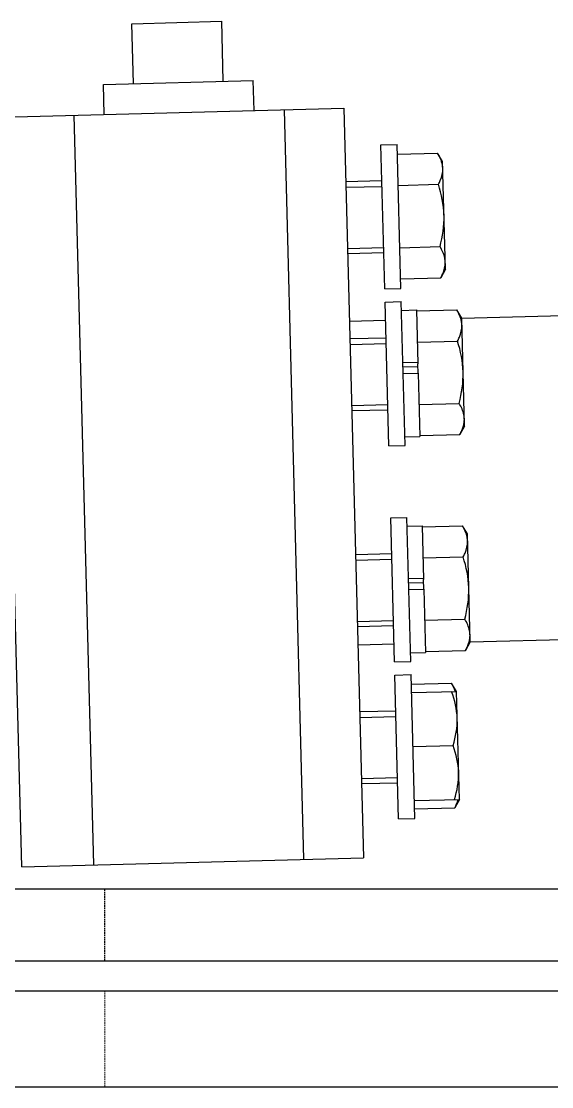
# Model space of a CAD drawing. Extents: x 59521 to 184406, y -1257 to 56672.
# Drawn here: x 86272.6 to 86361, y 15569.5 to 15747.1 of the extents above; entities that cross this region are included whole.
import ezdxf

# ---------------------------------------------------------------- set-up
doc = ezdxf.new("R2010")
doc.units = 0
doc.header["$MEASUREMENT"] = 0
doc.linetypes.add('EB_DASH', pattern=[6, 3, -3])
doc.linetypes.add('HIDDEN', pattern=[0.375, 0.25, -0.125])
doc.layers.get('0').update_dxf_attribs({"linetype": 'CONTINUOUS'})
doc.layers.add('00_BUW_DATUM', color=7, linetype='CONTINUOUS')
doc.layers.add('03-JI-ZHUN-XIAN', color=7, linetype='CONTINUOUS')
doc.layers.add('DEFAULT_2', color=8, linetype='EB_DASH', lineweight=0)

# ---------------------------------------------------------------- blocks, each defined once
blk = doc.blocks.new('rt666')
at = {"color": 87, "linetype": 'Continuous'}
for p, q in [((-800.99, 144.2), (-785.99, 144.59)), ((-800.72, 134.2), (-800.99, 144.2)), ((-785.73, 134.6), (-785.99, 144.59)), ((-805.72, 134.07), (-780.73, 134.73)), ((-805.59, 129.08), (-805.72, 134.07)), ((-780.6, 129.73), (-780.73, 134.73)), ((-822.59, 128.63), (-765.61, 130.12)), ((-775.6, 129.86), (-772.33, 4.9)), ((-765.61, 130.12), (-762.33, 5.17)), ((-819.31, 3.67), (-822.59, 128.63)), ((-807.32, 3.99), (-810.59, 128.94)), ((-765.26, 116.92), (-759.26, 117.08)), ((-764.99, 106.72), (-758.99, 106.88)), ((-745.98, 95.12), (-674.71, 96.99)), ((-764.68, 94.63), (-758.68, 94.79)), ((-764.57, 90.74), (-758.58, 90.89)), ((-753.24, 85.93), (-753.29, 87.52)), ((-764.31, 80.54), (-758.31, 80.7)), ((-763.63, 54.75), (-757.63, 54.91)), ((-752.3, 49.94), (-752.34, 51.53)), ((-763.36, 44.55), (-757.37, 44.71)), ((-744.57, 41.14), (-673.29, 43.01)), ((-763.26, 40.65), (-757.26, 40.81)), ((-756.97, 29.62), (-762.97, 29.46)), ((-762.95, 28.56), (-756.95, 28.72)), ((-762.68, 18.37), (-756.68, 18.52)), ((-756.66, 17.62), (-762.66, 17.47)), ((-819.31, 3.67), (-762.33, 5.17)), ((-1318.16, -17), (-665, -17)), ((-1312.34, -33), (-665, -33))]:
    blk.add_line(p, q, dxfattribs=at)
at = {"layer": '00_BUW_DATUM', "color": 87, "linetype": 'Continuous'}
for p, q in [((-759.44, 123.98), (-756.74, 124.05)), ((-758.81, 99.98), (-759.44, 123.98)), ((-756.11, 100.05), (-756.74, 124.05)), ((-756.7, 122.44), (-750.01, 122.61)), ((-749.17, 121.24), (-750.01, 122.61)), ((-748.7, 103.25), (-749.17, 121.24)), ((-759.29, 117.98), (-765.28, 117.82)), ((-756.57, 117.25), (-749.87, 117.42)), ((-756.29, 106.86), (-749.6, 107.03)), ((-758.97, 105.98), (-764.97, 105.83)), ((-748.7, 103.25), (-749.46, 101.84)), ((-756.16, 101.66), (-749.46, 101.84)), ((-758.81, 99.98), (-756.11, 100.05)), ((-758.76, 97.79), (-756.06, 97.86)), ((-758.13, 73.8), (-758.76, 97.79)), ((-755.43, 73.87), (-756.06, 97.86)), ((-756.02, 96.41), (-753.52, 96.48)), ((-753.52, 96.32), (-746.82, 96.5)), ((-753.52, 96.48), (-753.29, 87.52)), ((-745.98, 95.12), (-746.82, 96.5)), ((-745.51, 77.13), (-745.98, 95.12)), ((-758.6, 91.79), (-764.6, 91.64)), ((-753.38, 91.13), (-746.69, 91.3)), ((-755.79, 87.7), (-753.29, 87.76)), ((-753.27, 86.99), (-755.77, 86.92)), ((-755.74, 85.87), (-753.24, 85.93)), ((-753.24, 85.93), (-752.97, 75.38)), ((-753.11, 80.74), (-746.41, 80.91)), ((-758.29, 79.8), (-764.28, 79.64)), ((-745.51, 77.13), (-746.28, 75.72)), ((-755.47, 75.32), (-752.97, 75.38)), ((-752.97, 75.54), (-746.28, 75.72)), ((-758.13, 73.8), (-755.43, 73.87)), ((-757.81, 61.8), (-755.12, 61.87)), ((-757.19, 37.81), (-757.81, 61.8)), ((-754.49, 37.88), (-755.12, 61.87)), ((-755.08, 60.42), (-752.58, 60.49)), ((-752.58, 60.49), (-752.34, 51.53)), ((-752.57, 60.33), (-745.88, 60.51)), ((-745.04, 59.14), (-745.88, 60.51)), ((-744.57, 41.14), (-745.04, 59.14)), ((-757.66, 55.81), (-763.66, 55.65)), ((-752.44, 55.14), (-745.74, 55.31)), ((-754.85, 51.71), (-752.35, 51.77)), ((-752.33, 51), (-754.83, 50.94)), ((-754.8, 49.88), (-752.3, 49.94)), ((-752.3, 49.94), (-752.03, 39.4)), ((-752.17, 44.75), (-745.47, 44.92)), ((-757.34, 43.81), (-763.34, 43.65)), ((-744.57, 41.14), (-745.34, 39.73)), ((-754.52, 39.33), (-752.03, 39.4)), ((-752.03, 39.55), (-745.34, 39.73)), ((-757.19, 37.81), (-754.49, 37.88)), ((-757.13, 35.62), (-754.43, 35.69)), ((-756.5, 11.63), (-757.13, 35.62)), ((-753.8, 11.7), (-754.43, 35.69)), ((-754.39, 34.08), (-747.69, 34.26)), ((-746.85, 32.89), (-747.69, 34.26)), ((-754.35, 32.69), (-746.85, 32.89)), ((-746.38, 14.89), (-746.85, 32.89)), ((-754.12, 23.69), (-747.42, 23.87)), ((-753.88, 14.7), (-746.38, 14.89)), ((-746.38, 14.89), (-747.15, 13.48)), ((-753.84, 13.3), (-747.15, 13.48)), ((-756.5, 11.63), (-753.8, 11.7))]:
    blk.add_line(p, q, dxfattribs=at)
for centre, radius, start, end in [((-754.04, 119.7), 4.93, 17.5571, 18.9893), ((-751.76, 31.33), 4.97, 18.1391, 18.9863), ((-751.36, 16.18), 4.97, 344.0167, 344.8609)]:
    blk.add_arc(centre, radius, start, end, dxfattribs=at)
for points in [[(-749.37, 121.31), (-749.53, 121.77), (-749.75, 122.2), (-750.01, 122.61)], [(-749.14, 120.04), (-749.15, 120.43), (-749.22, 120.82), (-749.34, 121.19)], [(-748.93, 112.25), (-748.98, 114), (-749.34, 115.75), (-749.87, 117.42)], [(-749.6, 107.03), (-749.16, 108.73), (-748.89, 110.5), (-748.93, 112.25)], [(-745.75, 86.13), (-745.79, 87.88), (-746.16, 89.63), (-746.69, 91.3)], [(-746.41, 80.91), (-745.97, 82.61), (-745.7, 84.38), (-745.75, 86.13)], [(-744.8, 50.14), (-744.85, 51.89), (-745.21, 53.64), (-745.74, 55.31)], [(-745.47, 44.92), (-745.03, 46.62), (-744.76, 48.39), (-744.8, 50.14)], [(-747.06, 32.95), (-747.22, 33.41), (-747.44, 33.84), (-747.69, 34.26)], [(-746.74, 28.39), (-746.78, 29.91), (-747.14, 31.43), (-747.66, 32.86)], [(-747.42, 23.87), (-746.98, 25.33), (-746.7, 26.86), (-746.74, 28.39)], [(-746.5, 19.39), (-746.54, 20.91), (-746.9, 22.44), (-747.42, 23.87)], [(-747.19, 14.87), (-746.74, 16.33), (-746.46, 17.87), (-746.5, 19.39)], [(-747.15, 13.48), (-746.92, 13.9), (-746.72, 14.35), (-746.59, 14.82)]]:
    blk.add_open_spline(points, degree=3, dxfattribs=at)
for points, knots in [([(-749.87, 117.42), (-749.76, 117.63), (-749.35, 118.45), (-749.12, 119.37), (-749.14, 120.04)], [0, 0, 0, 0, 0.26301, 1, 1, 1, 1]), ([(-748.73, 104.46), (-748.73, 104.68), (-748.84, 105.59), (-749.24, 106.44), (-749.6, 107.03)], [0, 0, 0, 0, 0.24128, 1, 1, 1, 1]), ([(-749.46, 101.84), (-749.35, 102.05), (-748.94, 102.86), (-748.71, 103.78), (-748.73, 104.46)], [0, 0, 0, 0, 0.26301, 1, 1, 1, 1]), ([(-745.95, 93.92), (-745.96, 94.14), (-746.06, 95.05), (-746.46, 95.9), (-746.82, 96.5)], [0, 0, 0, 0, 0.241275, 1, 1, 1, 1]), ([(-746.69, 91.3), (-746.57, 91.51), (-746.17, 92.33), (-745.93, 93.25), (-745.95, 93.92)], [0, 0, 0, 0, 0.26301, 1, 1, 1, 1]), ([(-745.54, 78.34), (-745.55, 78.56), (-745.65, 79.47), (-746.05, 80.32), (-746.41, 80.91)], [0, 0, 0, 0, 0.241275, 1, 1, 1, 1]), ([(-746.28, 75.72), (-746.16, 75.93), (-745.76, 76.74), (-745.53, 77.66), (-745.54, 78.34)], [0, 0, 0, 0, 0.26301, 1, 1, 1, 1]), ([(-745.01, 57.93), (-745.01, 58.15), (-745.12, 59.06), (-745.52, 59.92), (-745.88, 60.51)], [0, 0, 0, 0, 0.241275, 1, 1, 1, 1]), ([(-745.74, 55.31), (-745.63, 55.52), (-745.22, 56.34), (-744.99, 57.26), (-745.01, 57.93)], [0, 0, 0, 0, 0.26301, 1, 1, 1, 1]), ([(-744.6, 42.35), (-744.61, 42.57), (-744.71, 43.48), (-745.11, 44.33), (-745.47, 44.92)], [0, 0, 0, 0, 0.241275, 1, 1, 1, 1]), ([(-745.34, 39.73), (-745.22, 39.94), (-744.82, 40.76), (-744.58, 41.68), (-744.6, 42.35)], [0, 0, 0, 0, 0.26301, 1, 1, 1, 1])]:
    blk.add_open_spline(points, degree=3, knots=knots, dxfattribs=at)
at = {"layer": '03-JI-ZHUN-XIAN', "color": 87, "linetype": 'Continuous'}
for p, q in [((-1016.9, 0), (-665, 0)), ((-1319.98, -12), (-665, -12))]:
    blk.add_line(p, q, dxfattribs=at)
at = {"layer": '03-JI-ZHUN-XIAN', "color": 87, "linetype": 'HIDDEN'}
blk.add_line((-805.5, -12), (-805.5, 0), dxfattribs=at)
at = {"layer": 'DEFAULT_2', "color": 87, "linetype": 'HIDDEN'}
blk.add_line((-805.5, -17), (-805.5, -33), dxfattribs=at)

msp = doc.modelspace()

# ---------------------------------------------------------------- block references
msp.add_blockref('rt666', (87091.983, 15602.528))

doc.saveas('drawing.dxf')
